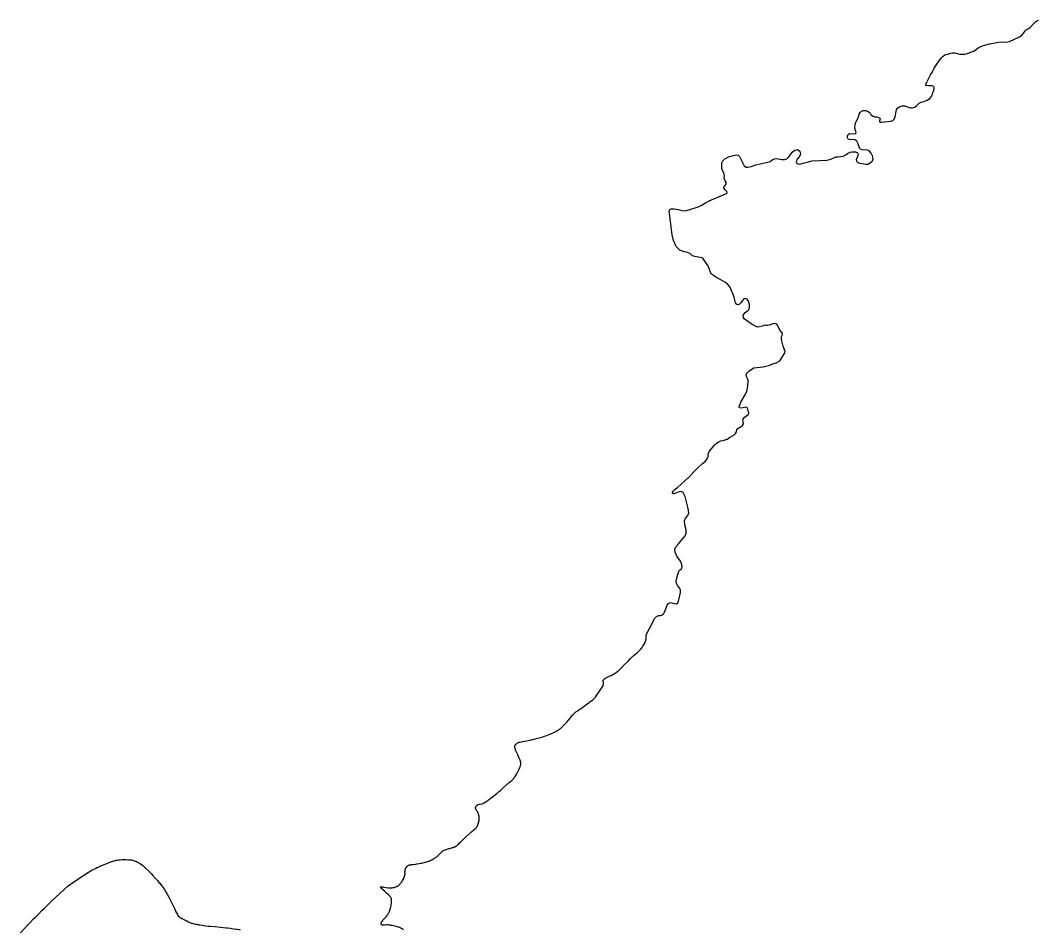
# Model space of a CAD drawing. Header units: millimetres. Extents: x 642261 to 742091, y 6812581 to 6930561.
# Drawn here: x 733306 to 734707, y 6892203 to 6893454 of the extents above; entities that cross this region are included whole.
import ezdxf

# ---------------------------------------------------------------- set-up
doc = ezdxf.new("R2010")
doc.units = ezdxf.units.MM
doc.layers.add('LimiteAreaMunicipio', color=10, linetype='Continuous')
doc.layers.add('LimiteRegional', color=10, linetype='Continuous')

# ---------------------------------------------------------------- blocks, each defined once
blk = doc.blocks.new('compartilhadora_AUTOCAD_OD_1_FMEBLOCK2')
at = {"layer": 'LimiteAreaMunicipio', "color": 7, "linetype": 'Continuous'}
for points in [[(3430.17715, -4891.1494), (3435.32315, -4885.6544), (3440.50815, -4880.2004), (3443.11525, -4877.4893), (3448.36015, -4872.0994), (3450.99915, -4869.4203), (3454.97715, -4865.4233), (3460.32015, -4860.1353), (3463.00915, -4857.5084), (3467.06515, -4853.5904), (3473.20115, -4847.7643), (3496.04225, -4826.3064), (3503.61415, -4821.1983), (3510.34615, -4816.6903), (3514.85115, -4813.7094), (3517.54925, -4811.9393), (3523.90915, -4807.8033), (3524.94115, -4807.1484), (3527.02915, -4805.8854), (3529.14815, -4804.6813), (3530.57715, -4803.9094), (3531.53615, -4803.4073), (3533.46815, -4802.4313), (3535.66515, -4801.3744), (3537.14115, -4800.6914), (3540.11825, -4799.3704), (3541.61815, -4798.7294), (3544.63615, -4797.4784), (3547.67415, -4796.2583), (3553.78615, -4793.8613), (3555.51415, -4793.2084), (3556.38015, -4792.9004), (3557.68515, -4792.4664), (3559.00015, -4792.0684), (3559.66215, -4791.8853), (3560.99625, -4791.5524), (3561.66915, -4791.4045), (3562.68815, -4791.2063), (3563.51415, -4791.0684), (3565.16715, -4790.8434), (3566.82215, -4790.6773), (3567.92715, -4790.5932), (3570.14115, -4790.4774), (3572.71615, -4790.4064), (3574.00515, -4790.3944), (3575.93815, -4790.4074), (3578.83615, -4790.4963), (3580.10115, -4790.5744), (3580.73315, -4790.6304), (3581.67715, -4790.7354), (3583.08915, -4790.9474), (3584.49715, -4791.2284), (3585.19915, -4791.3973), (3585.82915, -4791.5694), (3587.06115, -4791.9683), (3588.26415, -4792.4323), (3589.05515, -4792.7714), (3590.62915, -4793.5014), (3592.31915, -4794.3454), (3593.14515, -4794.7904), (3594.35715, -4795.4994), (3595.53915, -4796.2744), (3596.11815, -4796.6914), (3598.14615, -4798.2494), (3599.46415, -4799.3144), (3600.32915, -4800.0353), (3602.02815, -4801.5054), (3603.27615, -4802.6314), (3604.09715, -4803.3923), (3605.71515, -4804.9404), (3606.51215, -4805.7264), (3608.08615, -4807.3214), (3609.63715, -4808.9485), (3610.66015, -4810.0493), (3612.68515, -4812.2904), (3616.86315, -4816.9974), (3618.92715, -4819.3604), (3620.95815, -4821.7423), (3621.95725, -4822.9434), (3623.91515, -4825.3725), (3624.86915, -4826.6024), (3626.26815, -4828.4694), (3627.47315, -4830.1543), (3628.06115, -4831.0064), (3628.92315, -4832.2993), (3630.16915, -4834.2703), (3631.35315, -4836.2834), (3631.92015, -4837.3074), (3632.74515, -4838.8404), (3634.36415, -4841.9174), (3635.95415, -4845.0053), (3639.10615, -4851.1923), (3639.99015, -4852.9574), (3641.69415, -4856.5114), (3643.94715, -4861.2634), (3645.11615, -4863.6294), (3646.34515, -4865.9782), (3646.98915, -4867.1444), (3647.17615, -4867.4563), (3647.59315, -4868.0403), (3648.06215, -4868.5764), (3648.40115, -4868.9094), (3648.63715, -4869.1203), (3649.13415, -4869.5214), (3649.72515, -4869.9414), (3650.13515, -4870.2054), (3650.98815, -4870.7003), (3652.32315, -4871.3854), (3654.13415, -4872.2514), (3655.02115, -4872.6924), (3659.21315, -4874.8243), (3661.31315, -4875.8294), (3662.72415, -4876.4595), (3663.43415, -4876.7594), (3664.50615, -4877.1873), (3665.95115, -4877.7134), (3666.68215, -4877.9544), (3667.78915, -4878.2863), (3668.91115, -4878.5793), (3669.47815, -4878.7104), (3671.64315, -4879.1694), (3673.08915, -4879.4543), (3675.98615, -4879.9803), (3677.43715, -4880.2223), (3680.34315, -4880.6684), (3683.25515, -4881.0694), (3685.19915, -4881.3154), (3689.09205, -4881.7614), (3692.01615, -4882.0643), (3697.86915, -4882.6164), (3705.67515, -4883.3144), (3709.57415, -4883.6805), (3713.46915, -4884.0774), (3715.41415, -4884.2914), (3719.29915, -4884.7633), (3721.23715, -4885.0234), (3724.14015, -4885.4504), (3727.03615, -4885.9254), (3728.48215, -4886.1834), (3731.37715, -4886.7183), (3732.81915, -4887.0054)], [(3957.75315, -4886.9113), (3957.28715, -4886.5244), (3956.52615, -4885.9824), (3955.99415, -4885.6474), (3954.92415, -4885.0523), (3954.08515, -4884.6373), (3953.52815, -4884.3803), (3952.41415, -4883.9104), (3951.85705, -4883.6954), (3950.73815, -4883.2994), (3949.60815, -4882.9434), (3948.84715, -4882.7244), (3947.29915, -4882.3172), (3944.15215, -4881.5734), (3942.57815, -4881.2404), (3941.00115, -4880.9423), (3940.21015, -4880.8083), (3938.62615, -4880.5764), (3937.83115, -4880.4793), (3936.63415, -4880.3603), (3935.94215, -4880.3244), (3935.48015, -4880.3215), (3934.55515, -4880.3564), (3931.77515, -4880.5884), (3930.84915, -4880.6354), (3930.38615, -4880.6414), (3929.20215, -4880.6554), (3928.81015, -4880.6183), (3928.61415, -4880.5814), (3928.22415, -4880.4583), (3928.03015, -4880.3684), (3927.73815, -4880.1894), (3927.46115, -4879.9602), (3927.29915, -4879.7884), (3927.03115, -4879.4104), (3926.84315, -4879.0004), (3926.78515, -4878.8143), (3926.71815, -4878.4394), (3926.71215, -4878.1644), (3926.76015, -4877.8368), (3926.84115, -4877.5934), (3927.09615, -4877.0473), (3927.68215, -4875.9524), (3928.36015, -4874.8644), (3928.85615, -4874.1514), (3929.20515, -4873.6844), (3929.93915, -4872.7744), (3930.34115, -4872.3213), (3931.17115, -4871.4683), (3932.29215, -4870.3764), (3932.84015, -4869.8204), (3933.36815, -4869.2404), (3933.62215, -4868.9364), (3934.65515, -4867.6143), (3935.15015, -4866.9414), (3935.86015, -4865.9144), (3936.53115, -4864.8604), (3936.84915, -4864.3214), (3937.45315, -4863.2174), (3937.73615, -4862.6504), (3938.13715, -4861.7804), (3938.52715, -4860.8324), (3938.76215, -4860.1974), (3939.17915, -4858.9194), (3939.36615, -4858.2763), (3939.70215, -4856.9835), (3940.00215, -4855.6824), (3940.54515, -4853.0573), (3940.81915, -4851.5694), (3940.93515, -4850.8194), (3941.07715, -4849.6904), (3941.17215, -4848.5593), (3941.20115, -4847.9943), (3941.21415, -4846.8673), (3941.19815, -4846.3063), (3941.14115, -4845.4684), (3941.05715, -4844.8303), (3940.99615, -4844.5104), (3940.88115, -4844.0335), (3940.65315, -4843.3304), (3940.35815, -4842.6493), (3940.18515, -4842.3214), (3939.78615, -4841.6954), (3939.56015, -4841.4004), (3939.18715, -4840.9844), (3938.49315, -4840.3004), (3937.08215, -4839.0014), (3934.23515, -4836.5143), (3932.83915, -4835.2374), (3931.20805, -4833.6654), (3927.97315, -4830.4854), (3927.58915, -4830.1194), (3926.96615, -4829.5214), (3926.66215, -4829.2063), (3926.27815, -4828.7553), (3926.14215, -4828.5503), (3926.03365, -4828.2638), (3926.07215, -4828.0944), (3926.24215, -4828.0019), (3926.73815, -4827.9383), (3927.04115, -4827.9254), (3927.65715, -4827.9413), (3928.59515, -4828.0424), (3929.85115, -4828.2324), (3930.47215, -4828.3145), (3933.22115, -4828.6605), (3936.88715, -4829.1404), (3938.72015, -4829.3363), (3939.67015, -4829.3904), (3940.30315, -4829.3894), (3940.72415, -4829.3724), (3941.56615, -4829.3044), (3942.19615, -4829.2244), (3943.45615, -4828.9963), (3944.71405, -4828.6904), (3945.55215, -4828.4484), (3947.22815, -4827.8924), (3948.00015, -4827.5924), (3948.37005, -4827.4283), (3948.90715, -4827.1633), (3949.67915, -4826.7215), (3950.05115, -4826.4773), (3950.77305, -4825.9444), (3951.29915, -4825.4993), (3951.64415, -4825.1813), (3952.32515, -4824.4875), (3952.74715, -4824.0223), (3953.55315, -4823.0854), (3954.30915, -4822.1383), (3954.78615, -4821.5004), (3955.67415, -4820.2084), (3956.28615, -4819.2254), (3956.66915, -4818.5614), (3957.37315, -4817.2153), (3957.69715, -4816.5324), (3958.28715, -4815.1434), (3958.80315, -4813.7243), (3959.10815, -4812.7604), (3959.29515, -4812.1093), (3959.62815, -4810.7855), (3959.69625, -4810.3544), (3959.71115, -4810.0653), (3959.69115, -4809.4824), (3959.62715, -4808.8964), (3959.53115, -4808.1143), (3959.50115, -4807.7244), (3959.50315, -4807.1423), (3959.53515, -4806.8543), (3959.74915, -4805.4864), (3959.87215, -4804.8104), (3960.10215, -4803.8084), (3960.29915, -4803.1494), (3960.41415, -4802.8234), (3960.61115, -4802.3384), (3960.92315, -4801.6993), (3961.10415, -4801.3844), (3961.40915, -4800.9164), (3961.75715, -4800.4553), (3961.94915, -4800.2274), (3962.44115, -4799.7095), (3962.78015, -4799.4023), (3963.01015, -4799.2124), (3963.48215, -4798.8693), (3963.84415, -4798.6414), (3964.09115, -4798.5024), (3964.59315, -4798.2543), (3965.36915, -4797.9494), (3965.90115, -4797.7843), (3966.26215, -4797.6904), (3966.99815, -4797.5335), (3968.07015, -4797.3534), (3968.78715, -4797.2514), (3970.22215, -4797.0774), (3971.65815, -4796.9283), (3973.57105, -4796.7303), (3974.52515, -4796.6185), (3975.95215, -4796.4154), (3976.66315, -4796.2933), (3980.76415, -4795.5214), (3982.80915, -4795.1093), (3985.86615, -4794.4294), (3987.89815, -4793.9213), (3988.91215, -4793.6463), (3990.42915, -4793.2064), (3990.95015, -4793.0424), (3991.97815, -4792.6874), (3992.98915, -4792.2964), (3993.65515, -4792.0174), (3994.96815, -4791.4194), (3995.93815, -4790.9393), (3996.57815, -4790.6054), (3997.84415, -4789.9094), (3999.71415, -4788.8074), (4000.94615, -4788.0434), (4003.38815, -4786.4754), (4003.80115, -4786.1943), (4004.59015, -4785.5794), (4005.33615, -4784.9073), (4005.81515, -4784.4334), (4006.73915, -4783.4444), (4007.63715, -4782.4223), (4008.83115, -4781.0653), (4009.44215, -4780.4094), (4010.07015, -4779.7804), (4010.39315, -4779.4794), (4010.89015, -4779.0474), (4011.58115, -4778.5134), (4011.94115, -4778.2674), (4012.50015, -4777.9283), (4013.08615, -4777.6274), (4013.38915, -4777.4924), (4013.99315, -4777.2464), (4015.21215, -4776.7874), (4016.44115, -4776.3624), (4018.91315, -4775.5544), (4019.99415, -4775.2304), (4020.72115, -4775.0374), (4022.18515, -4774.6854), (4024.14115, -4774.2244), (4025.11115, -4773.9704), (4026.07315, -4773.6833), (4026.54915, -4773.5242), (4027.49015, -4773.1673), (4027.95315, -4772.9654), (4028.63915, -4772.6313), (4029.56315, -4772.0974), (4030.15015, -4771.7054), (4030.52915, -4771.4294), (4031.26515, -4770.8493), (4031.79815, -4770.3914), (4032.83015, -4769.4334), (4034.82615, -4767.4374), (4035.83315, -4766.4503), (4038.39615, -4763.9484), (4040.66015, -4761.7144), (4041.80815, -4760.6144), (4043.56815, -4759.0053), (4051.25615, -4752.2713), (4057.46615, -4746.8624), (4057.66515, -4746.6794), (4058.03515, -4746.2923), (4058.37215, -4745.8784), (4058.57915, -4745.5894), (4058.95705, -4744.9814), (4059.21115, -4744.5034), (4059.36815, -4744.1754), (4059.65715, -4743.5014), (4060.03815, -4742.4563), (4060.70115, -4740.3234), (4061.03615, -4739.1274), (4061.18215, -4738.5263), (4061.37515, -4737.6205), (4061.60015, -4736.2554), (4061.74515, -4734.8894), (4061.78715, -4734.2074), (4061.80315, -4732.8484), (4061.77715, -4732.1733), (4061.69415, -4731.1673), (4061.59915, -4730.4623), (4061.51615, -4729.9944), (4061.30815, -4729.0624), (4061.18315, -4728.5994), (4060.89515, -4727.6785), (4060.56015, -4726.7643), (4060.31215, -4726.1603), (4059.76515, -4724.9624), (4059.60715, -4724.6724), (4059.23215, -4724.1414), (4058.40615, -4723.1473), (4058.04215, -4722.6164), (4057.58615, -4721.7644), (4057.37715, -4721.3104), (4057.11015, -4720.6105), (4056.91815, -4719.8995), (4056.85915, -4719.5463), (4056.82415, -4719.0814), (4056.82815, -4718.8533), (4056.86315, -4718.5174), (4056.93515, -4718.1914), (4056.98715, -4718.0333), (4057.17415, -4717.6024), (4057.33025, -4717.3263), (4057.70515, -4716.8024), (4057.92115, -4716.5545), (4058.40115, -4716.0863), (4058.93315, -4715.6533), (4059.31015, -4715.3863), (4060.09815, -4714.8984), (4060.40815, -4714.7334), (4061.04415, -4714.4542), (4061.69725, -4714.2344), (4062.13915, -4714.1143), (4063.03415, -4713.9244), (4065.72315, -4713.4934), (4066.58815, -4713.3024), (4067.00915, -4713.1834), (4067.55615, -4712.9904), (4067.82215, -4712.8774), (4068.21215, -4712.6834), (4068.77215, -4712.3333), (4073.91715, -4708.6033), (4076.47215, -4706.7104), (4080.27615, -4703.8274), (4084.03615, -4700.8854), (4085.89615, -4699.3904), (4088.35515, -4697.3684), (4089.57315, -4696.3444), (4091.38715, -4694.7934), (4094.07405, -4692.4264), (4100.77915, -4686.3504), (4101.58715, -4685.6393), (4103.22715, -4684.2484), (4105.42915, -4682.4104), (4106.52115, -4681.4744), (4108.12515, -4680.0223), (4108.85815, -4679.2724), (4109.31315, -4678.7453), (4109.60315, -4678.3834), (4110.15515, -4677.6374), (4110.54815, -4677.0624), (4111.29115, -4675.8764), (4113.39815, -4672.2043), (4114.31515, -4670.6014), (4114.75315, -4669.7985), (4115.38715, -4668.5853), (4116.29115, -4666.7404), (4116.72415, -4665.8024), (4117.55615, -4663.8823), (4117.96615, -4662.8454), (4118.15715, -4662.3164), (4118.41915, -4661.5113), (4118.64515, -4660.6983), (4118.74215, -4660.2903), (4118.89815, -4659.4724), (4118.95515, -4659.0634), (4119.01315, -4658.4524), (4119.03015, -4657.6443), (4119.01215, -4657.2443), (4118.94615, -4656.6504), (4118.83315, -4656.0654), (4118.75815, -4655.7773), (4118.51815, -4654.9804), (4117.97115, -4653.3934), (4117.35315, -4651.8163), (4116.91115, -4650.7713), (4115.98215, -4648.6994), (4114.90115, -4646.4424), (4113.43315, -4643.4533), (4112.71515, -4641.9124), (4112.44915, -4641.3043), (4111.96415, -4640.0794), (4111.54215, -4638.8474), (4111.29515, -4638.0243), (4111.14715, -4637.4764), (4110.88825, -4636.3823), (4110.82315, -4635.9983), (4110.79815, -4635.7424), (4110.79115, -4635.2293), (4110.81015, -4634.9724), (4110.89015, -4634.4604), (4110.97615, -4634.1194), (4111.13115, -4633.6655), (4111.22515, -4633.4394), (4111.47915, -4632.9323), (4111.79015, -4632.4284), (4111.96715, -4632.1773), (4112.25915, -4631.8024), (4112.75815, -4631.2454), (4113.01715, -4630.9864), (4113.53915, -4630.5244), (4114.06515, -4630.1304), (4114.41715, -4629.9034), (4115.12815, -4629.5214), (4115.66515, -4629.2904), (4116.02615, -4629.1594), (4116.75325, -4628.9404), (4117.85915, -4628.6894), (4119.36315, -4628.4074), (4120.12915, -4628.2494), (4121.43115, -4627.9773), (4124.04315, -4627.5163), (4127.53115, -4626.9593), (4129.27015, -4626.6554), (4131.00115, -4626.3043), (4131.86315, -4626.1043), (4136.68515, -4624.9034), (4139.08515, -4624.2813), (4142.67115, -4623.3103), (4146.23815, -4622.2824), (4148.01315, -4621.7443), (4151.54915, -4620.6094), (4153.30915, -4620.0094), (4155.93815, -4619.0653), (4158.26415, -4618.1784), (4159.42215, -4617.7163), (4161.15515, -4616.9993), (4163.74215, -4615.8664), (4166.31515, -4614.6593), (4167.59515, -4614.0264), (4168.78915, -4613.3935), (4169.56415, -4612.9454), (4170.07215, -4612.6364), (4171.06615, -4611.9914), (4171.79315, -4611.4864), (4172.27015, -4611.1404), (4173.20515, -4610.4224), (4174.56115, -4609.2894), (4175.43515, -4608.4983), (4176.00715, -4607.9554), (4177.12115, -4606.8334), (4178.25415, -4605.6394), (4180.48115, -4603.2343), (4182.66215, -4600.8044), (4184.09515, -4599.1703), (4186.92615, -4595.8634), (4187.39715, -4595.2873), (4188.29815, -4594.1043), (4189.48015, -4592.5114), (4190.09415, -4591.7313), (4190.73915, -4590.9764), (4191.07815, -4590.6104), (4191.64615, -4590.0393), (4192.03515, -4589.6704), (4192.83615, -4588.9594), (4194.08315, -4587.9484), (4194.93725, -4587.3023), (4196.67715, -4586.0534), (4198.82915, -4584.5714), (4201.70815, -4582.6173), (4203.13515, -4581.6214), (4206.48615, -4579.2004), (4208.70315, -4577.5623), (4213.11315, -4574.2474), (4214.61615, -4573.1274), (4216.63315, -4571.6263), (4217.62615, -4570.8564), (4218.59615, -4570.0643), (4219.06915, -4569.6564), (4219.76015, -4569.0294), (4220.64315, -4568.1592), (4221.06515, -4567.7064), (4221.67015, -4567.0043), (4222.23715, -4566.2704), (4222.50615, -4565.8913), (4232.62815, -4551.1453), (4232.76615, -4546.6583), (4232.75515, -4546.3583), (4232.64815, -4545.7584), (4232.47415, -4544.9594), (4232.43915, -4544.5613), (4232.47915, -4544.1644), (4232.53515, -4543.9654), (4232.63605, -4543.7104), (4232.87815, -4543.2334), (4233.17015, -4542.7964), (4233.39015, -4542.5264), (4233.88315, -4542.0293), (4234.29215, -4541.6903), (4234.58115, -4541.4783), (4235.18815, -4541.0813), (4236.15015, -4540.5364), (4237.45615, -4539.8523), (4238.09015, -4539.5074), (4239.01915, -4539.0044), (4239.64415, -4538.6873), (4240.90415, -4538.0834), (4243.42815, -4536.9124), (4244.67115, -4536.2973), (4245.88915, -4535.6303), (4246.48515, -4535.2695), (4249.51715, -4533.3504), (4251.01015, -4532.3564), (4252.46915, -4531.3174), (4253.18115, -4530.7774), (4254.10815, -4530.0304), (4254.56015, -4529.6443), (4255.22315, -4529.0494), (4256.17915, -4528.1124), (4261.95415, -4522.0453), (4265.71815, -4518.1513), (4267.10915, -4516.7413), (4269.92815, -4513.9564), (4271.09315, -4512.8294), (4273.46915, -4510.6234), (4274.02405, -4510.1294), (4275.15315, -4509.1664), (4277.44315, -4507.2753), (4278.57615, -4506.3143), (4280.50115, -4504.5934), (4281.44215, -4503.7083), (4282.82515, -4502.3444), (4283.20615, -4501.9444), (4283.93215, -4501.1154), (4284.62215, -4500.2563), (4285.95315, -4498.4884), (4287.08915, -4496.8983), (4287.62715, -4496.0913), (4288.39915, -4494.8544), (4289.13425, -4493.5724), (4289.48815, -4492.9114), (4290.11515, -4491.6513), (4290.40215, -4491.0123), (4290.78815, -4490.0433), (4291.10815, -4489.0604), (4291.23915, -4488.5644), (4291.37815, -4487.8974), (4291.43115, -4487.5613), (4291.49015, -4487.0544), (4291.52615, -4486.2883), (4291.50915, -4480.9723), (4296.06215, -4472.5864), (4303.77415, -4458.3844), (4305.90615, -4455.9553), (4308.47415, -4454.7944), (4311.14915, -4454.7994), (4312.62215, -4454.2384), (4315.27515, -4452.1223), (4317.19215, -4448.9704), (4320.35915, -4440.5404), (4322.21615, -4438.2784), (4325.01515, -4436.9263), (4328.24315, -4437.5574), (4331.15615, -4438.2645), (4333.22615, -4438.3313), (4335.15615, -4436.9873), (4336.21015, -4434.7354), (4337.03715, -4431.0003), (4339.05115, -4422.9214), (4339.03315, -4419.6854), (4337.64115, -4416.7473), (4335.14115, -4413.6944), (4333.41815, -4410.6744), (4332.78415, -4407.2333), (4334.27605, -4401.4974), (4335.95315, -4395.0554), (4337.71825, -4392.3433), (4340.06215, -4390.1693), (4340.97015, -4387.6653), (4340.66915, -4384.2614), (4339.04515, -4379.9743), (4333.91815, -4373.1494), (4331.34715, -4367.5494), (4330.89215, -4363.5595), (4332.51015, -4360.1044), (4336.01915, -4356.1963), (4345.32715, -4344.8644), (4346.77415, -4341.2234), (4346.47015, -4336.8384), (4344.66915, -4329.8904), (4344.59915, -4324.1764), (4345.95015, -4320.7104), (4348.86615, -4317.1334), (4350.59515, -4313.1484), (4349.67815, -4307.4424), (4345.16515, -4290.8754), (4342.36715, -4285.3563), (4339.57415, -4283.9423), (4335.78715, -4284.9393), (4331.15715, -4286.8804), (4329.04715, -4287.2353), (4327.45315, -4285.9173), (4328.57915, -4283.5574), (4331.63315, -4280.9234), (4334.67715, -4278.5114), (4339.83015, -4273.6934), (4349.74715, -4264.8193), (4353.42715, -4261.0743), (4357.21115, -4256.9994), (4362.10715, -4251.9244), (4369.28615, -4245.5874), (4373.12115, -4242.4064), (4375.83215, -4238.9324), (4377.11415, -4236.0214), (4377.06505, -4232.4503), (4378.35715, -4228.7813), (4386.23105, -4219.7304), (4388.37615, -4217.5034), (4390.62315, -4216.0383), (4394.36715, -4214.4824), (4397.65015, -4213.8214), (4402.94515, -4211.9523), (4406.42115, -4209.8943), (4412.61015, -4205.8784), (4414.63415, -4204.4044), (4415.85115, -4201.9804), (4416.58915, -4199.2914), (4417.89915, -4197.3184), (4421.56715, -4194.9335), (4424.10915, -4193.3253), (4425.73415, -4190.7634), (4425.38015, -4188.0494), (4424.83315, -4185.7063), (4425.02615, -4184.3094), (4426.40215, -4182.3393), (4431.62515, -4178.5043), (4432.88715, -4177.1314), (4433.18215, -4175.4274), (4432.14715, -4173.0184), (4431.00415, -4169.4894), (4429.94815, -4168.1063), (4426.95415, -4168.2673), (4422.52415, -4169.1694), (4420.24215, -4168.8485), (4419.53815, -4167.5693), (4420.54515, -4164.8464), (4421.88615, -4161.0684), (4427.74625, -4151.1284), (4430.00815, -4146.1403), (4431.33115, -4141.7594), (4431.88315, -4133.4644), (4432.00315, -4130.6143), (4431.11715, -4128.3683), (4429.86515, -4125.8394), (4429.19715, -4123.7144), (4430.21615, -4121.2154), (4432.89615, -4118.4764), (4436.39115, -4115.9504), (4439.80315, -4113.8224), (4452.61615, -4112.3654), (4456.20815, -4111.7844), (4460.27615, -4110.4874), (4465.97515, -4108.5684), (4470.74215, -4107.0783), (4475.49915, -4104.2504), (4481.25915, -4095.6214), (4482.65315, -4093.2284), (4483.00115, -4091.3253), (4481.74615, -4087.7924), (4480.40115, -4084.2774), (4478.37415, -4076.8533), (4478.02815, -4073.4483), (4478.03715, -4071.1304), (4478.69415, -4069.2843), (4479.41715, -4066.9523), (4478.80915, -4065.5214), (4476.78915, -4064.2744), (4471.90315, -4054.8773), (4470.25215, -4053.3343), (4468.56115, -4052.7273), (4466.10415, -4053.3793), (4462.79015, -4054.7764), (4459.24515, -4055.8504), (4456.64615, -4055.6274), (4454.42715, -4055.3984), (4451.79515, -4056.4904), (4447.84515, -4057.6364), (4444.94215, -4057.7573), (4441.13715, -4056.0323), (4437.59315, -4054.4314), (4426.42115, -4046.6384), (4425.44515, -4044.9462), (4425.34915, -4041.9544), (4426.46125, -4039.3714), (4427.79815, -4037.8002), (4429.67715, -4036.5874), (4432.61815, -4034.5064), (4434.05615, -4031.6023), (4433.93115, -4026.6694), (4432.72415, -4022.0014), (4430.72615, -4019.1733), (4427.93015, -4018.3623), (4426.21515, -4018.8463), (4423.78015, -4021.6185), (4422.40915, -4023.9904), (4420.22215, -4026.1704), (4418.35615, -4027.0723), (4416.29215, -4026.8494), (4414.43915, -4024.2954), (4413.60215, -4020.8924), (4412.75015, -4016.7983), (4410.92415, -4011.5023), (4409.72315, -4008.7985), (4408.19015, -4005.5213), (4406.75215, -4002.6514), (4404.12815, -3999.3503), (4400.72215, -3996.6183), (4397.71415, -3994.4833), (4386.36715, -3988.2234), (4383.69615, -3986.5703), (4381.29415, -3984.3494), (4379.71315, -3981.1384), (4378.10115, -3976.0534), (4375.75315, -3971.4943), (4369.82015, -3963.1933), (4368.87215, -3962.4394), (4363.46515, -3961.7184), (4358.42415, -3960.7894), (4355.48615, -3959.6394), (4352.56615, -3957.0184), (4348.58415, -3955.2873), (4343.80615, -3954.4593), (4338.11315, -3952.0765), (4332.99115, -3946.7314), (4329.08815, -3938.8963), (4327.24215, -3930.9264), (4323.27215, -3897.8324), (4324.32615, -3896.0944), (4325.99115, -3895.2064), (4330.13315, -3895.2714), (4335.53015, -3896.2373), (4341.09215, -3897.5004), (4345.73315, -3897.8993), (4359.11915, -3893.8554), (4363.44415, -3892.2564), (4368.08115, -3890.1133), (4373.48215, -3886.7553), (4378.29615, -3884.1293), (4402.13815, -3874.2443), (4403.13115, -3872.9055), (4402.66815, -3871.1913), (4400.28515, -3869.0384), (4398.38315, -3866.5943), (4398.62615, -3865.0665), (4400.55215, -3863.2544), (4401.91115, -3860.6364), (4401.60915, -3858.3054), (4400.08515, -3855.8554), (4399.14315, -3853.3634), (4399.23815, -3850.0673), (4399.08005, -3847.4754), (4398.38315, -3845.5063), (4396.61815, -3842.4443), (4395.89515, -3839.5153), (4395.82915, -3834.7644), (4395.85615, -3832.0233), (4397.32615, -3828.8764), (4400.04815, -3826.1613), (4405.72815, -3823.0814), (4408.35715, -3822.5695), (4411.86415, -3821.8714), (4414.01815, -3821.2719), (4416.17215, -3820.6723), (4418.49305, -3821.1064), (4420.05315, -3823.2233), (4426.71215, -3836.0133), (4428.82815, -3837.6194), (4431.60315, -3837.8934), (4436.33515, -3836.6684), (4442.61415, -3834.7294), (4459.24715, -3830.9123), (4462.25815, -3829.8144), (4465.13015, -3827.7964), (4468.38315, -3826.2404), (4470.91015, -3826.0584), (4478.41615, -3827.2483), (4482.56115, -3827.2904), (4485.23415, -3826.2904), (4488.58525, -3822.9544), (4492.62215, -3817.1073), (4496.48715, -3814.2844), (4499.85715, -3813.6693), (4503.28605, -3815.8674), (4503.89915, -3820.3523), (4502.19915, -3823.6684), (4499.29415, -3826.9783), (4497.98515, -3830.5344), (4499.04615, -3832.8534), (4502.76415, -3833.5024), (4507.89015, -3832.4724), (4513.09015, -3830.7764), (4520.07115, -3829.1124), (4540.21715, -3828.1873), (4545.90815, -3826.9155), (4550.07115, -3824.8863), (4552.73015, -3823.6634), (4555.29615, -3823.5713), (4559.76415, -3823.2943), (4562.91615, -3822.6734), (4565.63415, -3821.3804), (4568.72015, -3819.1173), (4572.26715, -3817.1264), (4575.33015, -3816.5484), (4579.66715, -3816.6764), (4582.34815, -3818.0893), (4583.65315, -3819.8384), (4583.04915, -3821.8924), (4581.58515, -3825.2664), (4580.86515, -3827.7403), (4581.26215, -3829.4314), (4583.22815, -3831.3224), (4585.96025, -3832.2704), (4591.23615, -3833.3654), (4593.79915, -3833.7793), (4596.67515, -3833.8864), (4599.24015, -3832.4584), (4602.21815, -3830.0823), (4603.09615, -3829.0073), (4603.95815, -3825.8474), (4603.21315, -3822.1324), (4601.29515, -3818.3574), (4598.50115, -3815.4784), (4596.30215, -3814.4044), (4589.18215, -3813.8162), (4586.89015, -3813.0184), (4585.39415, -3811.5663), (4584.29815, -3808.4014), (4583.61315, -3805.9073), (4581.64115, -3802.0094), (4579.86915, -3800.4534), (4577.59715, -3799.9343), (4573.54315, -3800.1654), (4569.65715, -3799.4014), (4568.66815, -3797.2803), (4568.81315, -3794.7754), (4569.92715, -3792.6845), (4572.15515, -3791.6064), (4579.51915, -3792.1754), (4580.60215, -3790.7043), (4580.21115, -3788.5473), (4578.96615, -3784.0934), (4579.16415, -3779.3724), (4580.36315, -3775.8843), (4582.59015, -3771.7234), (4583.88815, -3769.1014), (4584.98415, -3765.0133), (4586.26015, -3762.4134), (4588.25315, -3760.7993), (4591.01015, -3759.9284), (4593.68715, -3760.0324), (4596.31015, -3760.8454), (4598.41815, -3762.0953), (4599.77115, -3763.5563), (4601.11815, -3765.3944), (4603.28415, -3767.3323), (4605.77115, -3768.3873), (4609.08715, -3768.7884), (4612.65915, -3769.8143), (4613.79815, -3770.7624), (4613.22215, -3772.3734), (4612.64115, -3774.3403), (4612.96015, -3775.3203), (4614.32815, -3775.6944), (4616.23115, -3775.7433), (4619.51215, -3775.4342), (4628.58115, -3774.5405), (4631.00515, -3773.7314), (4633.15615, -3771.9424), (4634.59405, -3768.7683), (4635.72015, -3760.9974), (4636.46215, -3758.5674), (4637.89215, -3756.0134), (4640.90715, -3754.1703), (4644.17115, -3753.5284), (4647.42715, -3753.4623), (4649.94215, -3754.1634), (4653.70915, -3755.6134), (4655.89415, -3756.1764), (4658.33215, -3756.0323), (4661.11215, -3755.1833), (4663.16715, -3753.9693), (4665.63615, -3751.5414), (4667.56815, -3749.5933), (4670.19605, -3748.5214), (4674.08415, -3747.5983), (4678.67215, -3745.7543), (4682.22715, -3743.3633), (4684.34615, -3740.6643), (4687.03915, -3733.2244), (4688.09915, -3730.2223), (4687.95315, -3727.9124), (4686.68815, -3726.4974), (4684.19215, -3726.0192), (4680.27315, -3725.9643), (4677.24315, -3725.6344), (4676.19015, -3724.8873), (4676.40015, -3724.1583), (4677.76015, -3721.8474), (4681.72615, -3713.6494), (4683.24915, -3710.8084), (4685.30915, -3707.5754), (4686.76915, -3704.4673), (4688.18015, -3701.7354), (4689.72615, -3698.8504), (4695.66915, -3690.2123), (4698.48115, -3687.1004), (4700.43315, -3685.2642), (4702.62815, -3683.4524), (4704.58715, -3682.7693), (4706.74115, -3682.3553), (4711.10415, -3680.8624), (4713.50215, -3680.4734), (4716.46915, -3680.6024), (4719.55915, -3681.4883), (4723.29315, -3682.2724), (4726.63715, -3682.3625), (4730.18315, -3682.3224), (4733.94215, -3681.2644), (4739.70815, -3679.2574), (4742.62715, -3678.0764), (4746.20715, -3675.5074), (4748.44715, -3673.7184), (4752.52915, -3671.7773), (4757.58515, -3669.7832), (4764.10115, -3668.0303), (4777.09415, -3665.8124), (4783.28015, -3665.5864), (4787.49015, -3665.6433), (4791.73015, -3665.0803), (4805.76115, -3658.3483), (4808.73815, -3656.1914), (4811.35215, -3653.0534), (4813.25315, -3650.1944), (4815.35915, -3648.5144), (4817.56815, -3647.4354), (4820.14015, -3645.7393), (4824.88915, -3640.4324), (4828.09815, -3637.5244), (4831.89515, -3635.4233)]]:
    blk.add_lwpolyline(points, dxfattribs=at)

msp = doc.modelspace()

# ---------------------------------------------------------------- linework, layer by layer
at = {"layer": 'LimiteRegional', "color": 7, "linetype": 'Continuous'}
for points in [[(733833.096, 6892203.3171), (733832.63, 6892203.704), (733831.869, 6892204.246), (733831.337, 6892204.581), (733830.267, 6892205.1761), (733829.428, 6892205.5911), (733828.871, 6892205.8481), (733827.757, 6892206.318), (733827.1999, 6892206.533), (733826.081, 6892206.929), (733824.951, 6892207.285), (733824.19, 6892207.504), (733822.642, 6892207.9112), (733819.495, 6892208.655), (733817.921, 6892208.988), (733816.344, 6892209.2861), (733815.553, 6892209.4201), (733813.969, 6892209.652), (733813.174, 6892209.7491), (733811.977, 6892209.8681), (733811.285, 6892209.904), (733810.823, 6892209.9069), (733809.898, 6892209.872), (733807.118, 6892209.64), (733806.192, 6892209.593), (733805.729, 6892209.587), (733804.545, 6892209.573), (733804.153, 6892209.6101), (733803.957, 6892209.647), (733803.567, 6892209.7701), (733803.373, 6892209.86), (733803.081, 6892210.039), (733802.804, 6892210.2682), (733802.642, 6892210.44), (733802.374, 6892210.818), (733802.186, 6892211.228), (733802.128, 6892211.4141), (733802.061, 6892211.789), (733802.055, 6892212.064), (733802.103, 6892212.3916), (733802.184, 6892212.635), (733802.439, 6892213.1811), (733803.025, 6892214.276), (733803.703, 6892215.364), (733804.199, 6892216.077), (733804.548, 6892216.544), (733805.282, 6892217.454), (733805.684, 6892217.9071), (733806.514, 6892218.7601), (733807.635, 6892219.852), (733808.183, 6892220.408), (733808.711, 6892220.988), (733808.965, 6892221.292), (733809.998, 6892222.6141), (733810.493, 6892223.287), (733811.203, 6892224.314), (733811.874, 6892225.368), (733812.192, 6892225.907), (733812.796, 6892227.011), (733813.079, 6892227.578), (733813.48, 6892228.448), (733813.87, 6892229.396), (733814.105, 6892230.031), (733814.522, 6892231.309), (733814.709, 6892231.9521), (733815.045, 6892233.2449), (733815.345, 6892234.546), (733815.888, 6892237.1711), (733816.162, 6892238.659), (733816.278, 6892239.409), (733816.42, 6892240.538), (733816.515, 6892241.6691), (733816.544, 6892242.2341), (733816.557, 6892243.3611), (733816.541, 6892243.9221), (733816.484, 6892244.76), (733816.4, 6892245.3981), (733816.339, 6892245.718), (733816.224, 6892246.1949), (733815.996, 6892246.898), (733815.701, 6892247.5791), (733815.528, 6892247.907), (733815.129, 6892248.533), (733814.903, 6892248.828), (733814.53, 6892249.244), (733813.836, 6892249.928), (733812.425, 6892251.227), (733809.578, 6892253.7141), (733808.182, 6892254.991), (733806.5509, 6892256.563), (733803.316, 6892259.743), (733802.932, 6892260.109), (733802.309, 6892260.707), (733802.005, 6892261.0221), (733801.621, 6892261.4731), (733801.485, 6892261.6781), (733801.3765, 6892261.9646), (733801.415, 6892262.134), (733801.585, 6892262.2265), (733802.081, 6892262.2901), (733802.384, 6892262.303), (733803, 6892262.2871), (733803.938, 6892262.186), (733805.194, 6892261.996), (733805.815, 6892261.9139), (733808.564, 6892261.5679), (733812.23, 6892261.088), (733814.063, 6892260.8921), (733815.013, 6892260.838), (733815.646, 6892260.839), (733816.067, 6892260.856), (733816.909, 6892260.924), (733817.539, 6892261.004), (733818.799, 6892261.2321), (733820.0569, 6892261.538), (733820.895, 6892261.78), (733822.571, 6892262.336), (733823.343, 6892262.636), (733823.7129, 6892262.8001), (733824.25, 6892263.0651), (733825.022, 6892263.5069), (733825.394, 6892263.7511), (733826.1159, 6892264.284), (733826.642, 6892264.7291), (733826.987, 6892265.0471), (733827.668, 6892265.7409), (733828.09, 6892266.2061), (733828.896, 6892267.143), (733829.652, 6892268.0901), (733830.129, 6892268.728), (733831.017, 6892270.02), (733831.629, 6892271.003), (733832.012, 6892271.667), (733832.716, 6892273.0131), (733833.04, 6892273.696), (733833.63, 6892275.085), (733834.146, 6892276.5041), (733834.451, 6892277.468), (733834.638, 6892278.1191), (733834.971, 6892279.4429), (733835.0391, 6892279.874), (733835.054, 6892280.1631), (733835.034, 6892280.746), (733834.97, 6892281.332), (733834.874, 6892282.1141), (733834.844, 6892282.504), (733834.846, 6892283.0861), (733834.878, 6892283.3741), (733835.092, 6892284.742), (733835.215, 6892285.418), (733835.445, 6892286.42), (733835.642, 6892287.079), (733835.757, 6892287.405), (733835.954, 6892287.89), (733836.266, 6892288.5291), (733836.447, 6892288.844), (733836.752, 6892289.312), (733837.1, 6892289.7731), (733837.292, 6892290.001), (733837.784, 6892290.5189), (733838.123, 6892290.8261), (733838.353, 6892291.016), (733838.825, 6892291.3591), (733839.187, 6892291.587), (733839.434, 6892291.726), (733839.936, 6892291.9741), (733840.712, 6892292.279), (733841.244, 6892292.4441), (733841.605, 6892292.538), (733842.341, 6892292.6949), (733843.413, 6892292.875), (733844.13, 6892292.977), (733845.565, 6892293.151), (733847.001, 6892293.3001), (733848.9139, 6892293.4981), (733849.868, 6892293.6099), (733851.295, 6892293.813), (733852.006, 6892293.9351), (733856.107, 6892294.707), (733858.152, 6892295.1191), (733861.209, 6892295.799), (733863.241, 6892296.3071), (733864.255, 6892296.5821), (733865.772, 6892297.022), (733866.293, 6892297.186), (733867.321, 6892297.541), (733868.332, 6892297.932), (733868.998, 6892298.211), (733870.311, 6892298.809), (733871.281, 6892299.2891), (733871.921, 6892299.623), (733873.187, 6892300.319), (733875.057, 6892301.421), (733876.289, 6892302.185), (733878.731, 6892303.753), (733879.144, 6892304.0341), (733879.933, 6892304.649), (733880.679, 6892305.3211), (733881.158, 6892305.795), (733882.082, 6892306.784), (733882.98, 6892307.8061), (733884.174, 6892309.1631), (733884.785, 6892309.819), (733885.413, 6892310.448), (733885.736, 6892310.749), (733886.233, 6892311.181), (733886.924, 6892311.715), (733887.284, 6892311.961), (733887.843, 6892312.3001), (733888.429, 6892312.601), (733888.732, 6892312.736), (733889.336, 6892312.982), (733890.555, 6892313.441), (733891.784, 6892313.866), (733894.256, 6892314.674), (733895.337, 6892314.998), (733896.064, 6892315.191), (733897.528, 6892315.543), (733899.484, 6892316.004), (733900.454, 6892316.258), (733901.416, 6892316.5451), (733901.892, 6892316.7042), (733902.833, 6892317.0611), (733903.296, 6892317.263), (733903.982, 6892317.5971), (733904.906, 6892318.131), (733905.493, 6892318.523), (733905.872, 6892318.799), (733906.608, 6892319.3791), (733907.141, 6892319.837), (733908.173, 6892320.795), (733910.169, 6892322.791), (733911.176, 6892323.7781), (733913.739, 6892326.28), (733916.003, 6892328.514), (733917.151, 6892329.614), (733918.911, 6892331.2231), (733926.599, 6892337.9571), (733932.809, 6892343.366), (733933.008, 6892343.549), (733933.378, 6892343.9361), (733933.715, 6892344.35), (733933.922, 6892344.639), (733934.2999, 6892345.247), (733934.554, 6892345.725), (733934.711, 6892346.053), (733935, 6892346.727), (733935.381, 6892347.7721), (733936.044, 6892349.905), (733936.379, 6892351.101), (733936.525, 6892351.7021), (733936.718, 6892352.6079), (733936.943, 6892353.973), (733937.088, 6892355.339), (733937.13, 6892356.021), (733937.146, 6892357.38), (733937.12, 6892358.0551), (733937.037, 6892359.0611), (733936.942, 6892359.7661), (733936.859, 6892360.234), (733936.651, 6892361.166), (733936.526, 6892361.629), (733936.238, 6892362.5499), (733935.903, 6892363.4641), (733935.655, 6892364.0681), (733935.108, 6892365.266), (733934.95, 6892365.556), (733934.575, 6892366.087), (733933.749, 6892367.0811), (733933.385, 6892367.612), (733932.929, 6892368.464), (733932.72, 6892368.918), (733932.453, 6892369.6179), (733932.261, 6892370.3289), (733932.202, 6892370.6821), (733932.167, 6892371.147), (733932.171, 6892371.3751), (733932.206, 6892371.711), (733932.278, 6892372.037), (733932.33, 6892372.1951), (733932.517, 6892372.626), (733932.6731, 6892372.9021), (733933.048, 6892373.426), (733933.264, 6892373.6739), (733933.744, 6892374.1421), (733934.276, 6892374.5751), (733934.653, 6892374.8421), (733935.441, 6892375.33), (733935.751, 6892375.495), (733936.387, 6892375.7742), (733937.0401, 6892375.994), (733937.482, 6892376.1141), (733938.377, 6892376.304), (733941.066, 6892376.735), (733941.931, 6892376.926), (733942.352, 6892377.045), (733942.899, 6892377.238), (733943.165, 6892377.351), (733943.555, 6892377.545), (733944.115, 6892377.8951), (733949.26, 6892381.6251), (733951.815, 6892383.518), (733955.619, 6892386.401), (733959.379, 6892389.343), (733961.239, 6892390.838), (733963.698, 6892392.86), (733964.916, 6892393.884), (733966.73, 6892395.435), (733969.4169, 6892397.802), (733976.122, 6892403.878), (733976.93, 6892404.5891), (733978.57, 6892405.98), (733980.772, 6892407.818), (733981.864, 6892408.754), (733983.468, 6892410.2061), (733984.201, 6892410.956), (733984.656, 6892411.4831), (733984.946, 6892411.845), (733985.498, 6892412.591), (733985.891, 6892413.166), (733986.634, 6892414.352), (733988.741, 6892418.0241), (733989.658, 6892419.627), (733990.096, 6892420.4299), (733990.73, 6892421.6431), (733991.634, 6892423.488), (733992.067, 6892424.426), (733992.899, 6892426.3461), (733993.309, 6892427.383), (733993.5, 6892427.912), (733993.762, 6892428.7171), (733993.988, 6892429.5301), (733994.085, 6892429.9381), (733994.241, 6892430.756), (733994.298, 6892431.165), (733994.356, 6892431.776), (733994.373, 6892432.5841), (733994.355, 6892432.9841), (733994.289, 6892433.578), (733994.176, 6892434.163), (733994.101, 6892434.4511), (733993.861, 6892435.248), (733993.314, 6892436.835), (733992.696, 6892438.4121), (733992.254, 6892439.4571), (733991.325, 6892441.529), (733990.244, 6892443.786), (733988.776, 6892446.7751), (733988.058, 6892448.316), (733987.792, 6892448.9241), (733987.307, 6892450.149), (733986.885, 6892451.381), (733986.638, 6892452.2041), (733986.49, 6892452.752), (733986.2311, 6892453.8461), (733986.166, 6892454.2301), (733986.141, 6892454.486), (733986.134, 6892454.9991), (733986.153, 6892455.256), (733986.233, 6892455.768), (733986.319, 6892456.109), (733986.474, 6892456.5629), (733986.568, 6892456.789), (733986.822, 6892457.2961), (733987.133, 6892457.8), (733987.31, 6892458.0511), (733987.602, 6892458.426), (733988.101, 6892458.983), (733988.36, 6892459.242), (733988.882, 6892459.704), (733989.408, 6892460.098), (733989.76, 6892460.325), (733990.471, 6892460.707), (733991.008, 6892460.938), (733991.369, 6892461.069), (733992.0961, 6892461.288), (733993.202, 6892461.539), (733994.706, 6892461.821), (733995.472, 6892461.979), (733996.774, 6892462.2511), (733999.386, 6892462.7121), (734002.874, 6892463.2691), (734004.613, 6892463.573), (734006.344, 6892463.9241), (734007.206, 6892464.1241), (734012.028, 6892465.325), (734014.428, 6892465.9471), (734018.014, 6892466.9181), (734021.581, 6892467.946), (734023.356, 6892468.4841), (734026.892, 6892469.619), (734028.652, 6892470.219), (734031.281, 6892471.1631), (734033.607, 6892472.05), (734034.765, 6892472.5121), (734036.498, 6892473.2291), (734039.085, 6892474.362), (734041.658, 6892475.5691), (734042.938, 6892476.202), (734044.132, 6892476.8349), (734044.907, 6892477.283), (734045.415, 6892477.592), (734046.409, 6892478.237), (734047.136, 6892478.742), (734047.613, 6892479.088), (734048.548, 6892479.806), (734049.904, 6892480.939), (734050.778, 6892481.7301), (734051.35, 6892482.273), (734052.464, 6892483.395), (734053.597, 6892484.589), (734055.824, 6892486.9941), (734058.005, 6892489.424), (734059.438, 6892491.0581), (734062.269, 6892494.365), (734062.74, 6892494.9411), (734063.641, 6892496.1241), (734064.823, 6892497.717), (734065.437, 6892498.4971), (734066.082, 6892499.252), (734066.421, 6892499.618), (734066.989, 6892500.1891), (734067.378, 6892500.558), (734068.179, 6892501.269), (734069.426, 6892502.28), (734070.2801, 6892502.9261), (734072.02, 6892504.175), (734074.172, 6892505.657), (734077.051, 6892507.6111), (734078.478, 6892508.607), (734081.829, 6892511.028), (734084.046, 6892512.6661), (734088.456, 6892515.981), (734089.959, 6892517.101), (734091.976, 6892518.6021), (734092.969, 6892519.372), (734093.939, 6892520.1641), (734094.412, 6892520.572), (734095.103, 6892521.199), (734095.986, 6892522.0692), (734096.408, 6892522.522), (734097.013, 6892523.2241), (734097.58, 6892523.958), (734097.849, 6892524.3371), (734107.971, 6892539.0831), (734108.109, 6892543.5701), (734108.098, 6892543.8701), (734107.991, 6892544.47), (734107.817, 6892545.269), (734107.782, 6892545.6671), (734107.822, 6892546.064), (734107.878, 6892546.263), (734107.9789, 6892546.518), (734108.221, 6892546.995), (734108.513, 6892547.432), (734108.733, 6892547.702), (734109.226, 6892548.1991), (734109.635, 6892548.5381), (734109.924, 6892548.7501), (734110.531, 6892549.1471), (734111.493, 6892549.692), (734112.799, 6892550.3761), (734113.433, 6892550.721), (734114.362, 6892551.224), (734114.987, 6892551.5411), (734116.247, 6892552.145), (734118.771, 6892553.316), (734120.014, 6892553.9311), (734121.232, 6892554.5981), (734121.828, 6892554.9589), (734124.86, 6892556.878), (734126.353, 6892557.872), (734127.812, 6892558.911), (734128.524, 6892559.451), (734129.451, 6892560.198), (734129.903, 6892560.5841), (734130.566, 6892561.179), (734131.522, 6892562.116), (734137.297, 6892568.1831), (734141.061, 6892572.0771), (734142.452, 6892573.4871), (734145.271, 6892576.272), (734146.436, 6892577.399), (734148.812, 6892579.605), (734149.3669, 6892580.099), (734150.496, 6892581.062), (734152.786, 6892582.9531), (734153.919, 6892583.9141), (734155.844, 6892585.635), (734156.785, 6892586.5201), (734158.168, 6892587.884), (734158.549, 6892588.284), (734159.275, 6892589.113), (734159.965, 6892589.9721), (734161.296, 6892591.74), (734162.432, 6892593.3301), (734162.97, 6892594.1371), (734163.742, 6892595.374), (734164.4771, 6892596.656), (734164.831, 6892597.317), (734165.458, 6892598.5771), (734165.745, 6892599.2161), (734166.131, 6892600.1851), (734166.451, 6892601.168), (734166.582, 6892601.664), (734166.721, 6892602.331), (734166.774, 6892602.6671), (734166.833, 6892603.174), (734166.869, 6892603.9401), (734166.852, 6892609.2561), (734171.405, 6892617.642), (734179.117, 6892631.844), (734181.249, 6892634.2731), (734183.817, 6892635.434), (734186.492, 6892635.429), (734187.965, 6892635.99), (734190.618, 6892638.1061), (734192.535, 6892641.258), (734195.702, 6892649.688), (734197.559, 6892651.95), (734200.358, 6892653.3021), (734203.586, 6892652.671), (734206.499, 6892651.9639), (734208.569, 6892651.8971), (734210.499, 6892653.2411), (734211.553, 6892655.493), (734212.38, 6892659.2281), (734214.394, 6892667.307), (734214.376, 6892670.543), (734212.984, 6892673.4811), (734210.484, 6892676.534), (734208.761, 6892679.554), (734208.127, 6892682.9951), (734209.6189, 6892688.731), (734211.296, 6892695.173), (734213.0611, 6892697.8851), (734215.405, 6892700.0591), (734216.313, 6892702.5631), (734216.012, 6892705.967), (734214.388, 6892710.2541), (734209.261, 6892717.079), (734206.69, 6892722.679), (734206.235, 6892726.6689), (734207.853, 6892730.124), (734211.362, 6892734.0321), (734220.67, 6892745.364), (734222.117, 6892749.005), (734221.813, 6892753.39), (734220.012, 6892760.338), (734219.942, 6892766.052), (734221.293, 6892769.518), (734224.209, 6892773.095), (734225.938, 6892777.08), (734225.021, 6892782.786), (734220.508, 6892799.353), (734217.71, 6892804.8721), (734214.917, 6892806.2861), (734211.13, 6892805.2891), (734206.5, 6892803.348), (734204.39, 6892802.9931), (734202.796, 6892804.3111), (734203.922, 6892806.671), (734206.976, 6892809.305), (734210.02, 6892811.717), (734215.173, 6892816.535), (734225.09, 6892825.4091), (734228.77, 6892829.1541), (734232.554, 6892833.229), (734237.45, 6892838.304), (734244.629, 6892844.641), (734248.464, 6892847.822), (734251.175, 6892851.296), (734252.457, 6892854.207), (734252.4079, 6892857.7781), (734253.7, 6892861.4471), (734261.5739, 6892870.498), (734263.719, 6892872.725), (734265.966, 6892874.1901), (734269.71, 6892875.746), (734272.993, 6892876.407), (734278.288, 6892878.2761), (734281.764, 6892880.3341), (734287.953, 6892884.35), (734289.977, 6892885.824), (734291.194, 6892888.248), (734291.932, 6892890.937), (734293.242, 6892892.91), (734296.91, 6892895.2949), (734299.452, 6892896.9031), (734301.077, 6892899.465), (734300.723, 6892902.179), (734300.176, 6892904.5221), (734300.369, 6892905.919), (734301.745, 6892907.8891), (734306.968, 6892911.7241), (734308.23, 6892913.097), (734308.525, 6892914.801), (734307.49, 6892917.21), (734306.347, 6892920.739), (734305.291, 6892922.1221), (734302.297, 6892921.9611), (734297.867, 6892921.059), (734295.585, 6892921.3799), (734294.881, 6892922.6591), (734295.888, 6892925.382), (734297.229, 6892929.16), (734303.0891, 6892939.1), (734305.351, 6892944.0881), (734306.674, 6892948.469), (734307.226, 6892956.764), (734307.346, 6892959.6141), (734306.46, 6892961.8601), (734305.208, 6892964.389), (734304.54, 6892966.514), (734305.559, 6892969.013), (734308.239, 6892971.752), (734311.734, 6892974.278), (734315.146, 6892976.406), (734327.959, 6892977.863), (734331.551, 6892978.444), (734335.619, 6892979.741), (734341.318, 6892981.66), (734346.085, 6892983.1501), (734350.842, 6892985.978), (734356.602, 6892994.607), (734357.996, 6892997), (734358.344, 6892998.9031), (734357.089, 6893002.436), (734355.744, 6893005.951), (734353.717, 6893013.3751), (734353.371, 6893016.7801), (734353.38, 6893019.098), (734354.037, 6893020.9441), (734354.76, 6893023.2761), (734354.152, 6893024.707), (734352.132, 6893025.954), (734347.246, 6893035.3511), (734345.595, 6893036.8941), (734343.904, 6893037.5011), (734341.447, 6893036.8491), (734338.133, 6893035.452), (734334.588, 6893034.378), (734331.989, 6893034.601), (734329.77, 6893034.83), (734327.138, 6893033.738), (734323.188, 6893032.592), (734320.285, 6893032.4711), (734316.48, 6893034.1961), (734312.936, 6893035.797), (734301.764, 6893043.59), (734300.788, 6893045.2822), (734300.692, 6893048.274), (734301.8041, 6893050.857), (734303.141, 6893052.4282), (734305.02, 6893053.641), (734307.961, 6893055.722), (734309.399, 6893058.6261), (734309.274, 6893063.559), (734308.067, 6893068.227), (734306.069, 6893071.0551), (734303.273, 6893071.8661), (734301.558, 6893071.3821), (734299.123, 6893068.6099), (734297.752, 6893066.238), (734295.565, 6893064.058), (734293.699, 6893063.1561), (734291.635, 6893063.379), (734289.782, 6893065.933), (734288.945, 6893069.336), (734288.093, 6893073.4301), (734286.267, 6893078.7261), (734285.066, 6893081.4299), (734283.533, 6893084.7071), (734282.095, 6893087.577), (734279.471, 6893090.8781), (734276.065, 6893093.6101), (734273.057, 6893095.7451), (734261.71, 6893102.005), (734259.039, 6893103.6581), (734256.637, 6893105.879), (734255.056, 6893109.09), (734253.444, 6893114.175), (734251.096, 6893118.7341), (734245.163, 6893127.0351), (734244.215, 6893127.789), (734238.808, 6893128.51), (734233.767, 6893129.439), (734230.829, 6893130.589), (734227.909, 6893133.21), (734223.927, 6893134.9411), (734219.149, 6893135.7691), (734213.456, 6893138.1519), (734208.334, 6893143.497), (734204.431, 6893151.3321), (734202.585, 6893159.302), (734198.615, 6893192.396), (734199.669, 6893194.134), (734201.334, 6893195.022), (734205.476, 6893194.957), (734210.873, 6893193.9911), (734216.435, 6893192.728), (734221.076, 6893192.3291), (734234.462, 6893196.373), (734238.787, 6893197.972), (734243.424, 6893200.1151), (734248.825, 6893203.4731), (734253.639, 6893206.0991), (734277.481, 6893215.9841), (734278.474, 6893217.3229), (734278.011, 6893219.0371), (734275.628, 6893221.19), (734273.726, 6893223.6341), (734273.969, 6893225.1619), (734275.895, 6893226.974), (734277.254, 6893229.592), (734276.952, 6893231.923), (734275.428, 6893234.373), (734274.486, 6893236.865), (734274.581, 6893240.1611), (734274.4229, 6893242.753), (734273.726, 6893244.7221), (734271.961, 6893247.7841), (734271.238, 6893250.7131), (734271.172, 6893255.464), (734271.199, 6893258.2051), (734272.669, 6893261.352), (734275.391, 6893264.0671), (734281.071, 6893267.147), (734283.7, 6893267.6589), (734287.207, 6893268.357), (734289.361, 6893268.9565), (734291.515, 6893269.5561), (734293.8359, 6893269.122), (734295.396, 6893267.0051), (734302.055, 6893254.2151), (734304.171, 6893252.609), (734306.946, 6893252.335), (734311.678, 6893253.56), (734317.957, 6893255.499), (734334.59, 6893259.3161), (734337.601, 6893260.414), (734340.473, 6893262.432), (734343.726, 6893263.988), (734346.253, 6893264.17), (734353.759, 6893262.9801), (734357.904, 6893262.938), (734360.577, 6893263.938), (734363.9281, 6893267.274), (734367.965, 6893273.1211), (734371.83, 6893275.944), (734375.2, 6893276.5591), (734378.6289, 6893274.361), (734379.242, 6893269.8761), (734377.542, 6893266.56), (734374.637, 6893263.2501), (734373.328, 6893259.694), (734374.389, 6893257.375), (734378.107, 6893256.726), (734383.233, 6893257.756), (734388.433, 6893259.452), (734395.414, 6893261.116), (734415.56, 6893262.0411), (734421.251, 6893263.3129), (734425.414, 6893265.3421), (734428.073, 6893266.565), (734430.639, 6893266.6571), (734435.107, 6893266.9341), (734438.259, 6893267.555), (734440.977, 6893268.848), (734444.063, 6893271.1111), (734447.61, 6893273.102), (734450.673, 6893273.68), (734455.01, 6893273.552), (734457.691, 6893272.1391), (734458.996, 6893270.39), (734458.392, 6893268.336), (734456.928, 6893264.962), (734456.208, 6893262.4881), (734456.605, 6893260.797), (734458.571, 6893258.906), (734461.3031, 6893257.958), (734466.579, 6893256.863), (734469.142, 6893256.4491), (734472.018, 6893256.342), (734474.583, 6893257.77), (734477.561, 6893260.1461), (734478.439, 6893261.2211), (734479.301, 6893264.381), (734478.556, 6893268.096), (734476.638, 6893271.871), (734473.844, 6893274.75), (734471.645, 6893275.824), (734464.525, 6893276.4122), (734462.233, 6893277.21), (734460.737, 6893278.6621), (734459.641, 6893281.827), (734458.956, 6893284.3211), (734456.984, 6893288.219), (734455.212, 6893289.775), (734452.94, 6893290.2941), (734448.886, 6893290.063), (734445, 6893290.827), (734444.011, 6893292.9481), (734444.156, 6893295.453), (734445.27, 6893297.5439), (734447.498, 6893298.622), (734454.862, 6893298.053), (734455.945, 6893299.5241), (734455.554, 6893301.6811), (734454.309, 6893306.135), (734454.507, 6893310.856), (734455.706, 6893314.3441), (734457.933, 6893318.505), (734459.231, 6893321.127), (734460.327, 6893325.2151), (734461.603, 6893327.815), (734463.596, 6893329.4291), (734466.353, 6893330.3), (734469.03, 6893330.196), (734471.653, 6893329.383), (734473.761, 6893328.1331), (734475.114, 6893326.6721), (734476.461, 6893324.834), (734478.627, 6893322.8961), (734481.114, 6893321.8411), (734484.43, 6893321.44), (734488.002, 6893320.4141), (734489.141, 6893319.466), (734488.565, 6893317.855), (734487.984, 6893315.8881), (734488.303, 6893314.9081), (734489.671, 6893314.534), (734491.574, 6893314.4851), (734494.855, 6893314.7942), (734503.924, 6893315.6879), (734506.348, 6893316.497), (734508.499, 6893318.286), (734509.9369, 6893321.4601), (734511.063, 6893329.231), (734511.805, 6893331.661), (734513.235, 6893334.215), (734516.25, 6893336.0581), (734519.514, 6893336.7), (734522.77, 6893336.7661), (734525.285, 6893336.065), (734529.052, 6893334.615), (734531.237, 6893334.052), (734533.675, 6893334.1961), (734536.455, 6893335.0451), (734538.51, 6893336.2591), (734540.979, 6893338.687), (734542.911, 6893340.6351), (734545.5389, 6893341.707), (734549.427, 6893342.6301), (734554.015, 6893344.4741), (734557.57, 6893346.8651), (734559.689, 6893349.5641), (734562.382, 6893357.004), (734563.442, 6893360.0061), (734563.296, 6893362.316), (734562.031, 6893363.731), (734559.535, 6893364.2092), (734555.616, 6893364.2641), (734552.586, 6893364.594), (734551.533, 6893365.3411), (734551.743, 6893366.0701), (734553.103, 6893368.381), (734557.069, 6893376.579), (734558.592, 6893379.42), (734560.652, 6893382.653), (734562.112, 6893385.7611), (734563.523, 6893388.493), (734565.069, 6893391.378), (734571.012, 6893400.0161), (734573.824, 6893403.128), (734575.776, 6893404.9642), (734577.971, 6893406.776), (734579.93, 6893407.4591), (734582.084, 6893407.8731), (734586.447, 6893409.366), (734588.845, 6893409.755), (734591.812, 6893409.626), (734594.902, 6893408.7401), (734598.636, 6893407.956), (734601.98, 6893407.8659), (734605.526, 6893407.906), (734609.285, 6893408.964), (734615.051, 6893410.971), (734617.97, 6893412.152), (734621.55, 6893414.721), (734623.79, 6893416.51), (734627.872, 6893418.4511), (734632.928, 6893420.4452), (734639.444, 6893422.1981), (734652.437, 6893424.416), (734658.623, 6893424.642), (734662.833, 6893424.5851), (734667.073, 6893425.1481), (734681.104, 6893431.8801), (734684.081, 6893434.037), (734686.695, 6893437.175), (734688.596, 6893440.034), (734690.702, 6893441.714), (734692.911, 6893442.793), (734695.483, 6893444.4891), (734700.232, 6893449.796), (734703.441, 6893452.704), (734707.238, 6893454.8051)], [(733305.52, 6892199.079), (733310.666, 6892204.574), (733315.851, 6892210.028), (733318.4581, 6892212.7391), (733323.703, 6892218.129), (733326.342, 6892220.8081), (733330.32, 6892224.8051), (733335.663, 6892230.0931), (733338.352, 6892232.72), (733342.408, 6892236.638), (733348.544, 6892242.4641), (733371.3851, 6892263.922), (733378.957, 6892269.0301), (733385.689, 6892273.5381), (733390.194, 6892276.519), (733392.8921, 6892278.2891), (733399.252, 6892282.4251), (733400.284, 6892283.08), (733402.372, 6892284.343), (733404.491, 6892285.5471), (733405.92, 6892286.319), (733406.879, 6892286.8211), (733408.811, 6892287.7971), (733411.008, 6892288.854), (733412.484, 6892289.537), (733415.4611, 6892290.858), (733416.961, 6892291.499), (733419.979, 6892292.75), (733423.017, 6892293.9701), (733429.129, 6892296.3671), (733430.857, 6892297.02), (733431.723, 6892297.328), (733433.028, 6892297.762), (733434.343, 6892298.16), (733435.005, 6892298.3431), (733436.3391, 6892298.676), (733437.012, 6892298.8239), (733438.031, 6892299.0221), (733438.857, 6892299.16), (733440.51, 6892299.385), (733442.165, 6892299.5511), (733443.27, 6892299.6352), (733445.484, 6892299.751), (733448.059, 6892299.822), (733449.348, 6892299.834), (733451.281, 6892299.821), (733454.179, 6892299.7321), (733455.444, 6892299.654), (733456.076, 6892299.598), (733457.02, 6892299.493), (733458.432, 6892299.281), (733459.84, 6892299), (733460.542, 6892298.8311), (733461.172, 6892298.659), (733462.404, 6892298.2601), (733463.607, 6892297.7961), (733464.398, 6892297.457), (733465.972, 6892296.727), (733467.662, 6892295.883), (733468.488, 6892295.438), (733469.7, 6892294.729), (733470.882, 6892293.954), (733471.461, 6892293.537), (733473.489, 6892291.979), (733474.807, 6892290.914), (733475.672, 6892290.1931), (733477.371, 6892288.723), (733478.619, 6892287.597), (733479.44, 6892286.8361), (733481.058, 6892285.288), (733481.855, 6892284.502), (733483.429, 6892282.907), (733484.98, 6892281.2799), (733486.003, 6892280.1791), (733488.028, 6892277.938), (733492.206, 6892273.231), (733494.27, 6892270.868), (733496.301, 6892268.4861), (733497.3001, 6892267.285), (733499.258, 6892264.8559), (733500.212, 6892263.626), (733501.611, 6892261.759), (733502.816, 6892260.0741), (733503.404, 6892259.222), (733504.266, 6892257.9291), (733505.512, 6892255.9581), (733506.696, 6892253.945), (733507.263, 6892252.921), (733508.088, 6892251.388), (733509.707, 6892248.311), (733511.297, 6892245.2231), (733514.449, 6892239.0361), (733515.333, 6892237.271), (733517.037, 6892233.717), (733519.29, 6892228.965), (733520.459, 6892226.599), (733521.688, 6892224.2502), (733522.332, 6892223.084), (733522.519, 6892222.7721), (733522.936, 6892222.1881), (733523.405, 6892221.652), (733523.744, 6892221.319), (733523.98, 6892221.1081), (733524.477, 6892220.707), (733525.068, 6892220.287), (733525.478, 6892220.023), (733526.331, 6892219.5281), (733527.666, 6892218.843), (733529.477, 6892217.977), (733530.364, 6892217.536), (733534.556, 6892215.4041), (733536.656, 6892214.399), (733538.067, 6892213.7689), (733538.777, 6892213.469), (733539.849, 6892213.0411), (733541.294, 6892212.515), (733542.025, 6892212.274), (733543.132, 6892211.9421), (733544.254, 6892211.6491), (733544.821, 6892211.518), (733546.986, 6892211.059), (733548.432, 6892210.7741), (733551.329, 6892210.2481), (733552.78, 6892210.0061), (733555.686, 6892209.56), (733558.598, 6892209.159), (733560.542, 6892208.913), (733564.4349, 6892208.467), (733567.359, 6892208.1641), (733573.212, 6892207.612), (733581.018, 6892206.914), (733584.917, 6892206.5479), (733588.812, 6892206.151), (733590.757, 6892205.937), (733594.642, 6892205.4651), (733596.58, 6892205.205), (733599.483, 6892204.778), (733602.379, 6892204.303), (733603.825, 6892204.045), (733606.72, 6892203.5101), (733608.162, 6892203.223)]]:
    msp.add_lwpolyline(points, dxfattribs=at)

# ---------------------------------------------------------------- block references
at = {"layer": 'LimiteAreaMunicipio', "color": 7, "linetype": 'Continuous'}
msp.add_blockref('compartilhadora_AUTOCAD_OD_1_FMEBLOCK2', (729875.3428, 6897090.2284), dxfattribs=at)

doc.saveas('drawing.dxf')
